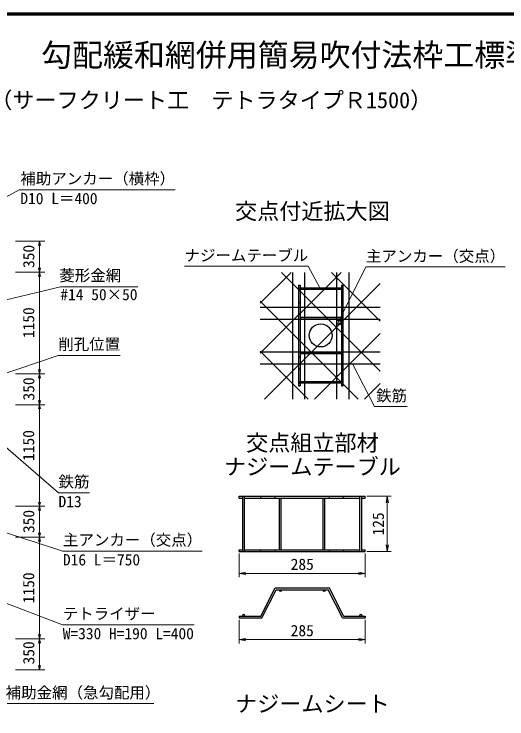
# Model space of a CAD drawing. Units: millimetres, scale not verified, with parts at other scales. Extents: x 500 to 20500, y 500 to 14350.
# Drawn here: x 8178 to 13752, y 6374 to 14350 of the extents above; entities that cross this region are included whole.
import ezdxf
from ezdxf.enums import TextEntityAlignment as Align

# ---------------------------------------------------------------- set-up
doc = ezdxf.new("R2010")
doc.units = ezdxf.units.MM
doc.header["$LTSCALE"] = 50
for name, color, linetype, lineweight in [('C-STR', 6, 'Continuous', 25), ('C-STR-DIM', 1, 'Continuous', 13), ('C-STR-HTXT', 1, 'Continuous', 13), ('C-TTL', 2, 'Continuous', 70)]:
    doc.layers.add(name, color=color, linetype=linetype, lineweight=lineweight)
doc.layers.add('C-TTL-TXT', color=7, linetype='Continuous')
doc.styles.add('ＭＳ ゴシック', font='')
doc.styles.get('ＭＳ ゴシック').set_extended_font_data('MS Gothic')

msp = doc.modelspace()

# ---------------------------------------------------------------- linework, layer by layer
at = {"layer": 'C-STR', "color": 1}
for p, q in [((11311.06, 11426.11), (10961.8, 11076.85)), ((10961.8, 10511.16), (11876.75, 11426.11)), ((12318.72, 10309.48), (11202.08, 11426.11)), ((11767.77, 11426.11), (12318.72, 10875.16)), ((12318.72, 11302.4), (11009.35, 9993.03)), ((10961.8, 11100.71), (12069.48, 9993.03)), ((11575.04, 9993.03), (12318.72, 10736.71)), ((11503.79, 9993.03), (10961.8, 10535.03)), ((12318.72, 10171.02), (12140.72, 9993.03))]:
    msp.add_line(p, q, dxfattribs=at)
at = {"layer": 'C-STR', "color": 7}
for p, q in [((11326.47, 11426.11), (11326.47, 9993.03)), ((11462.47, 11426.11), (11462.47, 9993.03)), ((11830.47, 9993.03), (11830.47, 11426.11)), ((11966.47, 9993.03), (11966.47, 11426.11)), ((10961.8, 11033.5), (12318.72, 11033.5)), ((10961.8, 10897.5), (12318.72, 10897.5)), ((10961.8, 10529.5), (12318.72, 10529.5)), ((10961.8, 10393.5), (12318.72, 10393.5))]:
    msp.add_line(p, q, dxfattribs=at)
at = {"layer": 'C-STR'}
for p, q in [((11396.47, 11283.5), (11396.47, 11251.5)), ((11396.47, 11283.5), (11412.47, 11283.5)), ((11396.47, 11251.5), (11896.47, 11251.5)), ((11396.47, 11251.5), (11396.47, 11235.5)), ((11412.47, 11283.5), (11412.47, 11251.5)), ((11880.47, 11283.5), (11880.47, 11251.5)), ((11880.47, 11283.5), (11896.47, 11283.5)), ((11896.47, 11283.5), (11896.47, 11251.5)), ((11896.47, 11251.5), (11896.47, 11235.5)), ((11396.47, 11235.5), (11896.47, 11235.5)), ((11396.47, 11235.5), (11396.47, 10191.5)), ((11412.47, 11235.5), (11412.47, 10191.5)), ((11880.47, 11235.5), (11880.47, 10191.5)), ((11896.47, 11235.5), (11896.47, 10191.5)), ((11396.47, 11087.89), (11412.47, 11087.89)), ((11880.47, 11087.89), (11896.47, 11087.89)), ((11396.47, 10955.53), (11412.47, 10955.53)), ((11880.47, 10955.53), (11896.47, 10955.53)), ((11396.47, 10919.13), (11396.47, 10903.13)), ((11412.47, 10919.13), (11880.47, 10919.13)), ((11412.47, 10903.13), (11880.47, 10903.13)), ((11896.47, 10919.13), (11896.47, 10903.13)), ((11396.47, 10523.86), (11396.47, 10507.86)), ((11396.47, 10471.47), (11412.47, 10471.47)), ((11412.47, 10523.86), (11880.47, 10523.86)), ((11412.47, 10507.86), (11880.47, 10507.86)), ((11880.47, 10471.47), (11896.47, 10471.47)), ((11896.47, 10523.86), (11896.47, 10507.86)), ((11396.47, 10339.11), (11412.47, 10339.11)), ((11880.47, 10339.11), (11896.47, 10339.11)), ((11396.47, 10191.5), (11896.47, 10191.5)), ((11396.47, 10191.5), (11396.47, 10175.5)), ((11396.47, 10175.5), (11896.47, 10175.5)), ((11396.47, 10175.5), (11396.47, 10143.5)), ((11396.47, 10143.5), (11412.47, 10143.5)), ((11412.47, 10175.5), (11412.47, 10143.5)), ((11880.47, 10175.5), (11880.47, 10143.5)), ((11880.47, 10143.5), (11896.47, 10143.5)), ((11896.47, 10191.5), (11896.47, 10175.5)), ((11896.47, 10175.5), (11896.47, 10143.5)), ((10724.81, 8893.18), (10764.81, 8893.18)), ((10724.81, 8873.18), (10724.81, 8893.18)), ((10724.81, 8873.18), (10764.81, 8873.18)), ((10764.81, 8268.18), (10764.81, 8893.18)), ((10764.81, 8893.18), (10784.81, 8893.18)), ((10784.81, 8268.18), (10784.81, 8893.18)), ((10784.81, 8893.18), (12089.81, 8893.18)), ((10784.81, 8873.18), (12089.81, 8873.18)), ((10969.32, 8873.18), (10969.32, 8893.18)), ((11131.66, 8873.18), (11131.66, 8893.18)), ((11180.27, 8893.18), (11200.27, 8893.18)), ((11180.27, 8288.18), (11180.27, 8873.18)), ((11200.27, 8288.18), (11200.27, 8873.18)), ((11674.36, 8893.18), (11694.36, 8893.18)), ((11674.36, 8288.18), (11674.36, 8873.18)), ((11694.36, 8288.18), (11694.36, 8873.18)), ((11743.89, 8873.18), (11743.89, 8893.18)), ((11905.3, 8873.18), (11905.3, 8893.18)), ((12089.81, 8268.18), (12089.81, 8893.18)), ((12089.81, 8893.18), (12109.81, 8893.18)), ((12109.81, 8268.18), (12109.81, 8893.18)), ((12109.81, 8893.18), (12149.81, 8893.18)), ((12109.81, 8873.18), (12149.81, 8873.18)), ((12149.81, 8873.18), (12149.81, 8893.18)), ((10724.81, 8288.18), (10764.81, 8288.18)), ((10724.81, 8268.18), (10724.81, 8288.18)), ((10724.81, 8268.18), (10764.81, 8268.18)), ((10764.81, 8268.18), (10784.81, 8268.18)), ((10784.81, 8288.18), (12089.81, 8288.18)), ((10784.81, 8268.18), (12089.81, 8268.18)), ((10969.32, 8268.18), (10969.32, 8288.18)), ((11131.66, 8268.18), (11131.66, 8288.18)), ((11180.27, 8268.18), (11200.27, 8268.18)), ((11674.36, 8268.18), (11694.36, 8268.18)), ((11743.89, 8268.18), (11743.89, 8288.18)), ((11905.3, 8268.18), (11905.3, 8288.18)), ((12089.81, 8268.18), (12109.81, 8268.18)), ((12109.81, 8288.18), (12149.81, 8288.18)), ((12109.81, 8268.18), (12149.81, 8268.18)), ((12149.81, 8268.18), (12149.81, 8288.18)), ((10969.32, 7538.15), (11131.66, 7855.65)), ((10980.3, 7518.15), (11143.87, 7835.65)), ((11131.66, 7855.65), (11743.89, 7855.65)), ((11143.87, 7835.65), (11731.64, 7835.65)), ((11894.32, 7518.15), (11731.64, 7835.65)), ((11905.3, 7538.15), (11743.89, 7855.65)), ((10724.81, 7538.15), (10969.32, 7538.15)), ((10724.81, 7538.15), (10724.81, 7518.15)), ((10724.81, 7518.15), (10980.3, 7518.15)), ((11894.32, 7518.15), (12149.81, 7518.15)), ((11905.3, 7538.15), (12149.81, 7538.15)), ((12149.81, 7538.15), (12149.81, 7518.15))]:
    msp.add_line(p, q, dxfattribs=at)
at = {"layer": 'C-STR', "color": 7}
for centre, radius in [((11862.47, 10865.5), 32), ((11646.47, 10713.5), 130)]:
    msp.add_circle(centre, radius, dxfattribs=at)
at = {"layer": 'C-STR'}
for centre in [(11190.27, 7825.65), (11684.36, 7825.65), (10774.81, 7548.15), (12099.81, 7548.15)]:
    msp.add_circle(centre, 10, dxfattribs=at)
at = {"layer": 'C-STR', "color": 7}
for start, end in [(0.00002, 179.99998), (180.00002, 359.99998)]:
    msp.add_arc((11862.47, 10865.5), 16, start, end, dxfattribs=at)
at = {"layer": 'C-STR-DIM'}
for p, q in [((8195.2, 11779.73), (8525.2, 11779.73)), ((8465.2, 11779.73), (8452.26, 11731.43)), ((8465.2, 11779.73), (8478.14, 11731.43)), ((8195.2, 11429.73), (8525.2, 11429.73)), ((8465.2, 11429.73), (8452.26, 11478.02)), ((8465.2, 11429.73), (8452.26, 11381.43)), ((8465.2, 11429.73), (8478.14, 11478.02)), ((8465.2, 11429.73), (8465.2, 10279.73)), ((8465.2, 11429.73), (8478.14, 11381.43)), ((8465.2, 10279.73), (8452.26, 10328.02)), ((8465.2, 10279.73), (8478.14, 10328.02)), ((8195.2, 10279.73), (8525.2, 10279.73)), ((8465.2, 10279.73), (8452.26, 10231.43)), ((8465.2, 10279.73), (8478.14, 10231.43)), ((8465.2, 9929.73), (8452.26, 9978.02)), ((8465.2, 9929.73), (8478.14, 9978.02)), ((8195.2, 9929.73), (8525.2, 9929.73)), ((8465.2, 9929.73), (8452.26, 9881.43)), ((8465.2, 9929.73), (8465.2, 8779.73)), ((8465.2, 9929.73), (8478.14, 9881.43)), ((12169.58, 8893.18), (12441.83, 8893.18)), ((12399.74, 8268.18), (12399.74, 8893.18)), ((8195.2, 8779.73), (8525.2, 8779.73)), ((8465.2, 8779.73), (8452.26, 8828.02)), ((8465.2, 8779.73), (8452.26, 8731.43)), ((8465.2, 8779.73), (8478.14, 8828.02)), ((8465.2, 8779.73), (8478.14, 8731.43)), ((8465.2, 8429.73), (8452.26, 8478.02)), ((8465.2, 8429.73), (8478.14, 8478.02)), ((8195.2, 8429.73), (8525.2, 8429.73)), ((8465.2, 8429.73), (8452.26, 8381.43)), ((8465.2, 8429.73), (8465.2, 7279.73)), ((8465.2, 8429.73), (8478.14, 8381.43)), ((10724.81, 8245.78), (10724.81, 7979.05)), ((12149.81, 8245.78), (12149.81, 7979.05)), ((12169.58, 8268.18), (12441.83, 8268.18)), ((10724.81, 8021.14), (12149.81, 8021.14)), ((10724.81, 7495.75), (10724.81, 7229.01)), ((12149.81, 7495.75), (12149.81, 7229.01)), ((8195.2, 7279.73), (8525.2, 7279.73)), ((8465.2, 7279.73), (8452.26, 7328.02)), ((8465.2, 7279.73), (8452.26, 7231.43)), ((8465.2, 7279.73), (8478.14, 7328.02)), ((8465.2, 7279.73), (8478.14, 7231.43)), ((10724.81, 7271.11), (12149.81, 7271.11)), ((8465.2, 6929.73), (8452.26, 6978.02)), ((8465.2, 6929.73), (8478.14, 6978.02)), ((8195.2, 6929.73), (8525.2, 6929.73))]:
    msp.add_line(p, q, dxfattribs=at)
for points in [[(8465.2, 11779.73), (8465.2, 11429.73), (8465.2, 10279.73), (8465.2, 9929.73)], [(8465.2, 9929.73), (8465.2, 8779.73), (8465.2, 8429.73), (8465.2, 7279.73), (8465.2, 6929.73)], [(12412.24, 8818.18), (12399.74, 8893.18), (12387.24, 8818.18)], [(12387.24, 8343.18), (12399.74, 8268.18), (12412.24, 8343.18)], [(10799.81, 8033.64), (10724.81, 8021.14), (10799.81, 8008.64)], [(12074.81, 8008.64), (12149.81, 8021.14), (12074.81, 8033.64)], [(10799.81, 7283.61), (10724.81, 7271.11), (10799.81, 7258.61)], [(12074.81, 7258.61), (12149.81, 7271.11), (12074.81, 7283.61)]]:
    msp.add_lwpolyline(points, dxfattribs=at)
at = {"layer": 'C-STR-HTXT'}
for p, q in [((8236.57, 12360.71), (6816.2, 11599.73)), ((8236.57, 12360.71), (9998.35, 12360.71)), ((10105.35, 11496.43), (11505.35, 11496.43)), ((11505.35, 11496.43), (11637.29, 11251.5)), ((12158.07, 11488.71), (11862.47, 10897.5)), ((12158.07, 11488.71), (13733.07, 11488.71)), ((8701.19, 11265.07), (8086.13, 11117.33)), ((8701.19, 11265.07), (9576.19, 11265.07)), ((7541.75, 10105.03), (8677.57, 10486.58)), ((8677.57, 10486.58), (9377.57, 10486.58)), ((12255.95, 9909.58), (12004.63, 10393.5)), ((12255.95, 9909.58), (12622.55, 9909.58)), ((7620.2, 9851.87), (8680.2, 8930.83)), ((8680.2, 8930.83), (9030.2, 8930.83)), ((7620.2, 8633.73), (8730.13, 8272.2)), ((8726.57, 8272.2), (10305.13, 8272.2)), ((8726.8, 7437.09), (7680.4, 7836.72)), ((8726.8, 7437.09), (10215.25, 7437.09)), ((8082.39, 6548.37), (9759.93, 6548.37))]:
    msp.add_line(p, q, dxfattribs=at)
at = {"layer": 'C-TTL'}
msp.add_lwpolyline([(500, 500), (20500, 500), (20500, 14350), (500, 14350)], close=True, dxfattribs=at)

# ---------------------------------------------------------------- texts
at = {"layer": 'C-STR-DIM', "color": 7, "style": 'ＭＳ ゴシック'}
for s, p in [('350', (8445.38, 11476.7)), ('1150', (8444.38, 10683.02)), ('350', (8445.38, 9977)), ('1150', (8443.55, 9293.42)), ('350', (8445.38, 8477.14)), ('1150', (8444.38, 7683.02)), ('350', (8445.38, 6990.17))]:
    msp.add_text(s, height=128.3, rotation=90, dxfattribs=at).set_placement(p, align=Align.BOTTOM_LEFT)
msp.add_text('125', height=128.3, rotation=90, dxfattribs=at).set_placement((12399.74, 8580.68), align=Align.BOTTOM_CENTER)
for p in [(11437.31, 8021.14), (11437.31, 7271.11)]:
    msp.add_text('285', height=128.3, dxfattribs=at).set_placement(p, align=Align.BOTTOM_CENTER)
at = {"layer": 'C-STR-HTXT', "color": 7, "style": 'ＭＳ ゴシック'}
for s, p in [('補助アンカー（横枠）', (8248.35, 12385.71)), ('D10 L＝400', (8248.35, 12160.71)), ('ナジームテーブル', (10105.35, 11516.43)), ('主アンカー（交点）', (12158.07, 11508.71)), ('菱形金網', (8689.19, 11290.01)), ('#14 50×50', (8701.19, 11073.79)), ('削孔位置', (8677.57, 10511.58)), ('鉄筋', (12272.55, 9929.58)), ('鉄筋', (8680.2, 8955.83)), ('D13', (8680.2, 8730.83)), ('主アンカー（交点）', (8730.13, 8297.2)), ('D16 L＝750', (8730.13, 8072.2)), ('テトライザー', (8727.75, 7462.09)), ('W=330 H=190 L=400', (8727.75, 7237.09)), ('補助金網（急勾配用）', (8082.39, 6568.37))]:
    msp.add_text(s, height=128.3, dxfattribs=at).set_placement(p, align=Align.BOTTOM_LEFT)
at = {"layer": 'C-TTL-TXT', "color": 3, "style": 'ＭＳ ゴシック'}
for s, height, p in [('鉄筋挿入工併用\u3000勾配緩和網併用簡易吹付法枠工標準施工図', 256.6, (10408.02, 13681.66)), ('（サーフクリート工\u3000テトラタイプＲ1500）', 183.3, (10408.02, 13229.82))]:
    msp.add_text(s, height=height, dxfattribs=at).set_placement(p, align=Align.BOTTOM_CENTER)
at = {"layer": 'C-TTL-TXT', "style": 'ＭＳ ゴシック'}
msp.add_text('交点付近拡大図', height=183.3, dxfattribs=at).set_placement((11552.63, 12118.88), align=Align.MIDDLE_CENTER)
for s, p in [('交点組立部材', (11552.63, 9351.63)), ('ナジームテーブル', (11552.63, 9081.35)), ('ナジームシート', (11552.63, 6398.06))]:
    msp.add_text(s, height=183.3, dxfattribs=at).set_placement(p, align=Align.BOTTOM_CENTER)

doc.saveas('drawing.dxf')
